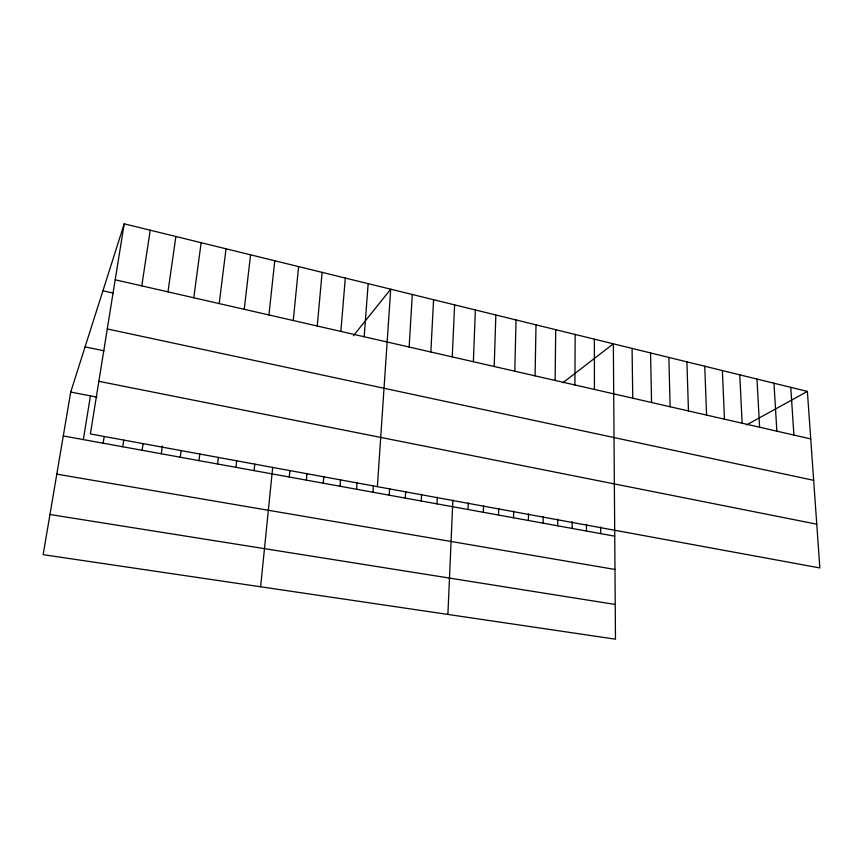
<?xml version="1.0" encoding="UTF-8"?>
<svg xmlns="http://www.w3.org/2000/svg" width="863" height="863" viewBox="0 0 863 863"><rect width="100%" height="100%" fill="white"/><g stroke="black" fill="none" stroke-linecap="round" stroke-linejoin="round"><path stroke-width="1.29" d="M586.473 531.036L586.484 524.359M572.158 528.436L572.191 521.737M574.909 384.963L575.168 334.445M557.703 525.804L557.768 519.084M555.125 380.432L555.718 329.666M543.107 523.151L543.205 516.635M528.383 520.475L528.512 513.927M535.082 375.847L536.009 324.833M513.507 517.778L513.668 511.198M514.779 371.209L516.052 319.946M498.501 515.049L498.685 508.447M494.208 366.495L495.847 314.984M483.334 512.288L483.56 505.664M473.366 361.726L475.362 309.957M468.026 509.504L468.285 502.859M447.897 614.434L452.87 500.022M452.244 356.894L454.618 304.876M436.969 503.863L437.293 497.164M430.831 351.996L433.593 299.709M421.209 501.004L421.565 494.272M405.286 498.102L405.675 491.565M409.138 347.034L412.298 294.488M389.213 495.189L389.634 488.62M377.379 486.656L390.712 289.191L353.399 335.772M372.978 492.234L373.431 485.642M356.581 489.256L357.066 482.633M364.175 336.753L368.167 283.668M340.011 486.247L340.54 479.601M340.874 331.424L345.308 278.059M323.28 483.204L323.841 476.527M317.239 326.009L322.126 272.374M306.376 480.13L306.98 473.431M289.299 477.023L289.914 470.508M293.258 320.529L298.609 266.602M260.615 586.786L272.697 467.347M268.932 314.963L274.768 260.755M254.078 470.626L254.779 464.057M235.923 467.325L236.667 460.723M244.251 309.31L250.572 254.812M217.562 463.992L218.35 457.368M199.008 460.615L199.838 453.96M219.202 303.582L226.03 248.792M180.259 457.207L181.133 450.529M193.776 297.767L201.133 242.686M161.295 453.765L162.363 445.955M142.125 450.281L143.064 443.744M167.972 291.867L175.869 236.494M122.74 446.754L123.722 440.195M141.78 285.869L150.227 230.194M103.139 443.194L104.175 436.602M124.207 223.819L90.378 433.938L819.85 567.94L807.38 391.414L124.207 223.819L70.723 392.05L43.15 554.672L615.481 639.181L613.345 343.808L562.935 382.741M83.323 439.591L90.442 395.88M746.624 424.898L807.38 391.414M49.957 514.51L615.222 604.467M56.807 474.154L614.963 569.451M63.279 435.955L614.715 536.171M70.723 392.05L96.947 397.142M98.846 381.317L816.765 524.197M85.081 346.883L103.992 350.82M107.282 328.943L813.669 480.346M102.913 290.766L113.377 293.129M115.189 279.785L810.735 438.922M790.778 387.336L793.895 435.06M773.982 383.215L776.851 431.166M756.98 379.04L759.602 427.217M739.774 374.822L742.137 423.226M722.363 370.551L724.467 419.181M704.747 366.225L706.57 415.081M686.905 361.856L688.458 410.939M668.857 357.422L670.13 406.743M650.583 352.945L651.554 402.503M632.072 348.404L632.752 398.199M600.637 526.969L600.659 533.614M594.37 339.159L594.434 389.429"/></g></svg>
